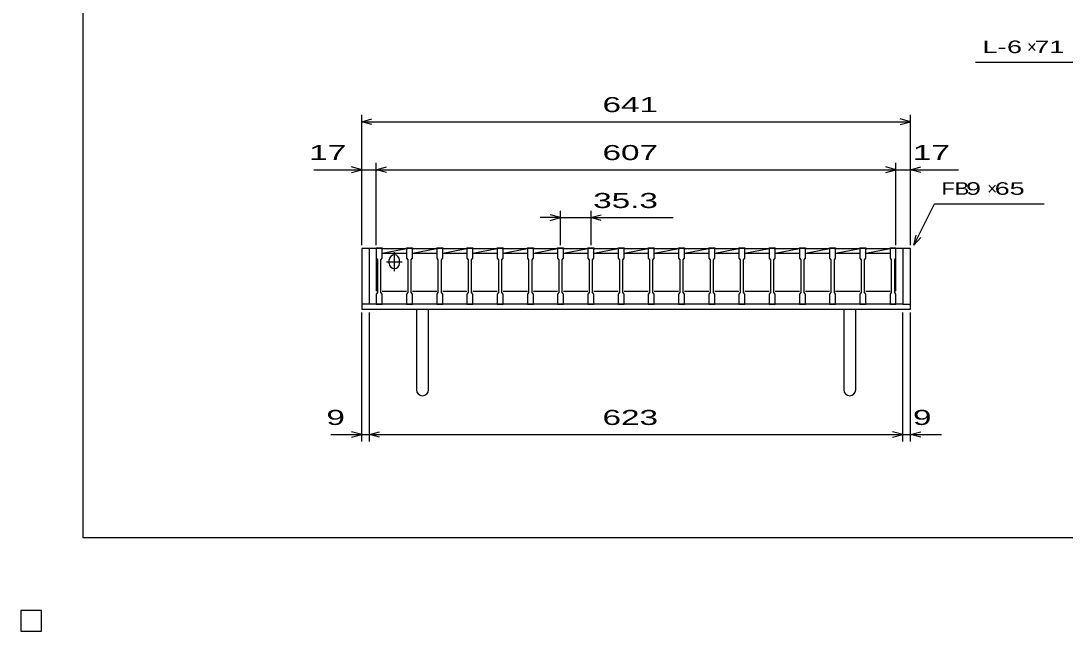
# Model space of a CAD drawing. Units: millimetres, scale not verified. Extents: x -1456 to 1385, y -1026 to 843.
# Drawn here: x -1456 to -236, y -1026 to -313 of the extents above; entities that cross this region are included whole.
import ezdxf
from ezdxf.enums import TextEntityAlignment as Align

# ---------------------------------------------------------------- set-up
doc = ezdxf.new("R2010")
doc.units = ezdxf.units.MM
doc.header["$LTSCALE"] = 8
for name, color, linetype, lineweight in [('0_2', 150, 'Continuous', 25), ('16', 3, 'Continuous', 25), ('19', 6, 'Continuous', 25), ('22', 4, 'Continuous', 25), ('24', 2, 'Continuous', 25), ('32', 4, 'Continuous', 25)]:
    doc.layers.add(name, color=color, linetype=linetype, lineweight=lineweight)
doc.styles.add('ベクトル', font='')
doc.styles.get('ベクトル').set_extended_font_data('ベクトル')

msp = doc.modelspace()

# ---------------------------------------------------------------- linework, layer by layer
at = {"layer": '0_2'}
for p, q in [((-1383.2, -917.2), (-1383.2, 842.8)), ((1384.8, -917.2), (-1383.2, -917.2)), ((-1432, -1002), (-1456, -1002)), ((-1456, -1002), (-1456, -1026)), ((-1432, -1002), (-1456, -1002)), ((-1456, -1002), (-1456, -1026)), ((-1432, -1002), (-1456, -1002)), ((-1456, -1002), (-1456, -1026)), ((-1432, -1002), (-1456, -1002)), ((-1456, -1002), (-1456, -1026)), ((-1432, -1002), (-1456, -1002)), ((-1456, -1002), (-1456, -1026)), ((-1432, -1026), (-1432, -1002)), ((-1432, -1026), (-1432, -1002)), ((-1432, -1026), (-1432, -1002)), ((-1432, -1026), (-1432, -1002)), ((-1432, -1026), (-1432, -1002)), ((-1456, -1026), (-1432, -1026)), ((-1456, -1026), (-1432, -1026)), ((-1456, -1026), (-1432, -1026)), ((-1456, -1026), (-1432, -1026)), ((-1456, -1026), (-1432, -1026))]:
    msp.add_line(p, q, dxfattribs=at)
at = {"layer": '16'}
for p, q in [((-1041, -579), (-1041, -578.3)), ((-1041, -578.3), (-1034, -578.3)), ((-1041, -579), (-1041, -590.5)), ((-1034, -579), (-1041, -579)), ((-1041, -579), (-1041, -629)), ((-1034, -578.3), (-1034, -579)), ((-1034, -590.5), (-1034, -579)), ((-1034, -579), (-1005.7, -579)), ((-1034, -584.5), (-1005.7, -579)), ((-1034, -584.5), (-1005.7, -584.5)), ((-1019.85, -605.5), (-1019.85, -583.5)), ((-1005.7, -579), (-1005.7, -578.3)), ((-1005.7, -578.3), (-998.7, -578.3)), ((-1005.7, -579), (-1005.7, -590.5)), ((-998.7, -579), (-1005.7, -579)), ((-998.7, -578.3), (-998.7, -579)), ((-998.7, -590.5), (-998.7, -579)), ((-998.7, -579), (-970.4, -579)), ((-998.7, -584.5), (-970.4, -579)), ((-998.7, -584.5), (-970.4, -584.5)), ((-970.4, -579), (-970.4, -578.3)), ((-970.4, -578.3), (-963.4, -578.3)), ((-970.4, -579), (-970.4, -590.5)), ((-963.4, -579), (-970.4, -579)), ((-963.4, -578.3), (-963.4, -579)), ((-963.4, -590.5), (-963.4, -579)), ((-963.4, -579), (-935.1, -579)), ((-963.4, -584.5), (-935.1, -579)), ((-963.4, -584.5), (-935.1, -584.5)), ((-935.1, -579), (-935.1, -578.3)), ((-935.1, -578.3), (-928.1, -578.3)), ((-935.1, -579), (-935.1, -590.5)), ((-928.1, -579), (-935.1, -579)), ((-928.1, -578.3), (-928.1, -579)), ((-928.1, -590.5), (-928.1, -579)), ((-928.1, -579), (-899.8, -579)), ((-928.1, -584.5), (-899.8, -579)), ((-928.1, -584.5), (-899.8, -584.5)), ((-899.8, -579), (-899.8, -578.3)), ((-899.8, -578.3), (-892.8, -578.3)), ((-899.8, -579), (-899.8, -590.5)), ((-892.8, -579), (-899.8, -579)), ((-892.8, -578.3), (-892.8, -579)), ((-892.8, -590.5), (-892.8, -579)), ((-892.8, -579), (-864.5, -579)), ((-892.8, -584.5), (-864.5, -579)), ((-892.8, -584.5), (-864.5, -584.5)), ((-864.5, -579), (-864.5, -578.3)), ((-864.5, -578.3), (-857.5, -578.3)), ((-864.5, -579), (-864.5, -590.5)), ((-857.5, -579), (-864.5, -579)), ((-857.5, -578.3), (-857.5, -579)), ((-857.5, -590.5), (-857.5, -579)), ((-857.5, -579), (-829.2, -579)), ((-857.5, -584.5), (-829.2, -579)), ((-857.5, -584.5), (-829.2, -584.5)), ((-829.2, -579), (-829.2, -578.3)), ((-829.2, -578.3), (-822.2, -578.3)), ((-829.2, -579), (-829.2, -590.5)), ((-822.2, -579), (-829.2, -579)), ((-822.2, -578.3), (-822.2, -579)), ((-822.2, -590.5), (-822.2, -579)), ((-822.2, -579), (-793.9, -579)), ((-822.2, -584.5), (-793.9, -579)), ((-822.2, -584.5), (-793.9, -584.5)), ((-793.9, -579), (-793.9, -578.3)), ((-793.9, -578.3), (-786.9, -578.3)), ((-793.9, -579), (-793.9, -590.5)), ((-786.9, -579), (-793.9, -579)), ((-786.9, -578.3), (-786.9, -579)), ((-786.9, -590.5), (-786.9, -579)), ((-786.9, -579), (-758.6, -579)), ((-786.9, -584.5), (-758.6, -579)), ((-786.9, -584.5), (-758.6, -584.5)), ((-758.6, -579), (-758.6, -578.3)), ((-758.6, -578.3), (-751.6, -578.3)), ((-758.6, -579), (-758.6, -590.5)), ((-751.6, -579), (-758.6, -579)), ((-751.6, -578.3), (-751.6, -579)), ((-751.6, -590.5), (-751.6, -579)), ((-751.6, -579), (-723.3, -579)), ((-751.6, -584.5), (-723.3, -579)), ((-751.6, -584.5), (-723.3, -584.5)), ((-723.3, -579), (-723.3, -578.3)), ((-723.3, -578.3), (-716.3, -578.3)), ((-723.3, -579), (-723.3, -590.5)), ((-716.3, -579), (-723.3, -579)), ((-716.3, -578.3), (-716.3, -579)), ((-716.3, -590.5), (-716.3, -579)), ((-716.3, -579), (-688, -579)), ((-716.3, -584.5), (-688, -579)), ((-716.3, -584.5), (-688, -584.5)), ((-688, -579), (-688, -578.3)), ((-688, -578.3), (-681, -578.3)), ((-688, -579), (-688, -590.5)), ((-681, -579), (-688, -579)), ((-681, -578.3), (-681, -579)), ((-681, -590.5), (-681, -579)), ((-681, -579), (-652.7, -579)), ((-681, -584.5), (-652.7, -579)), ((-681, -584.5), (-652.7, -584.5)), ((-652.7, -579), (-652.7, -578.3)), ((-652.7, -578.3), (-645.7, -578.3)), ((-652.7, -579), (-652.7, -590.5)), ((-645.7, -579), (-652.7, -579)), ((-645.7, -578.3), (-645.7, -579)), ((-645.7, -590.5), (-645.7, -579)), ((-645.7, -579), (-617.4, -579)), ((-645.7, -584.5), (-617.4, -579)), ((-645.7, -584.5), (-617.4, -584.5)), ((-617.4, -579), (-617.4, -578.3)), ((-617.4, -578.3), (-610.4, -578.3)), ((-617.4, -579), (-617.4, -590.5)), ((-610.4, -579), (-617.4, -579)), ((-610.4, -578.3), (-610.4, -579)), ((-610.4, -590.5), (-610.4, -579)), ((-610.4, -579), (-582.1, -579)), ((-610.4, -584.5), (-582.1, -579)), ((-610.4, -584.5), (-582.1, -584.5)), ((-582.1, -579), (-582.1, -578.3)), ((-582.1, -578.3), (-575.1, -578.3)), ((-582.1, -579), (-582.1, -590.5)), ((-575.1, -579), (-582.1, -579)), ((-575.1, -578.3), (-575.1, -579)), ((-575.1, -590.5), (-575.1, -579)), ((-575.1, -579), (-546.8, -579)), ((-575.1, -584.5), (-546.8, -579)), ((-575.1, -584.5), (-546.8, -584.5)), ((-546.8, -579), (-546.8, -578.3)), ((-546.8, -578.3), (-539.8, -578.3)), ((-546.8, -579), (-546.8, -590.5)), ((-539.8, -579), (-546.8, -579)), ((-539.8, -578.3), (-539.8, -579)), ((-539.8, -590.5), (-539.8, -579)), ((-539.8, -579), (-511.5, -579)), ((-539.8, -584.5), (-511.5, -579)), ((-539.8, -584.5), (-511.5, -584.5)), ((-511.5, -579), (-511.5, -578.3)), ((-511.5, -578.3), (-504.5, -578.3)), ((-511.5, -579), (-511.5, -590.5)), ((-504.5, -579), (-511.5, -579)), ((-504.5, -578.3), (-504.5, -579)), ((-504.5, -590.5), (-504.5, -579)), ((-504.5, -579), (-476.2, -579)), ((-504.5, -584.5), (-476.2, -579)), ((-504.5, -584.5), (-476.2, -584.5)), ((-476.2, -579), (-476.2, -578.3)), ((-476.2, -578.3), (-469.2, -578.3)), ((-476.2, -579), (-476.2, -590.5)), ((-469.2, -579), (-476.2, -579)), ((-469.2, -578.3), (-469.2, -579)), ((-469.2, -590.5), (-469.2, -579)), ((-469.2, -579), (-441, -579)), ((-469.2, -584.5), (-441, -579.019)), ((-469.2, -584.5), (-441, -584.5)), ((-441, -579), (-441, -578.3)), ((-441, -578.3), (-434, -578.3)), ((-441, -579), (-441, -590.5)), ((-434, -579), (-441, -579)), ((-434, -578.3), (-434, -579)), ((-434, -590.5), (-434, -579)), ((-434, -629), (-434, -579)), ((-1041, -590.5), (-1039.5, -592.5)), ((-1039.5, -592.5), (-1039.5, -630.5)), ((-1035.5, -592.5), (-1034, -590.5)), ((-1035.5, -630.5), (-1035.5, -592.5)), ((-1028.85, -594.5), (-1010.85, -594.5)), ((-1025.85, -596.5), (-1025.85, -592.5)), ((-1013.85, -596.5), (-1013.85, -592.5)), ((-1005.7, -590.5), (-1004.2, -592.5)), ((-1004.2, -592.5), (-1004.2, -630.5)), ((-1000.2, -592.5), (-998.7, -590.5)), ((-1000.2, -630.5), (-1000.2, -592.5)), ((-970.4, -590.5), (-968.9, -592.5)), ((-968.9, -592.5), (-968.9, -630.5)), ((-964.9, -592.5), (-963.4, -590.5)), ((-964.9, -630.5), (-964.9, -592.5)), ((-935.1, -590.5), (-933.6, -592.5)), ((-933.6, -592.5), (-933.6, -630.5)), ((-929.6, -592.5), (-928.1, -590.5)), ((-929.6, -630.5), (-929.6, -592.5)), ((-899.8, -590.5), (-898.3, -592.5)), ((-898.3, -592.5), (-898.3, -630.5)), ((-894.3, -592.5), (-892.8, -590.5)), ((-894.3, -630.5), (-894.3, -592.5)), ((-864.5, -590.5), (-863, -592.5)), ((-863, -592.5), (-863, -630.5)), ((-859, -592.5), (-857.5, -590.5)), ((-859, -630.5), (-859, -592.5)), ((-829.2, -590.5), (-827.7, -592.5)), ((-827.7, -592.5), (-827.7, -630.5)), ((-823.7, -592.5), (-822.2, -590.5)), ((-823.7, -630.5), (-823.7, -592.5)), ((-793.9, -590.5), (-792.4, -592.5)), ((-792.4, -592.5), (-792.4, -630.5)), ((-788.4, -592.5), (-786.9, -590.5)), ((-788.4, -630.5), (-788.4, -592.5)), ((-758.6, -590.5), (-757.1, -592.5)), ((-757.1, -592.5), (-757.1, -630.5)), ((-753.1, -592.5), (-751.6, -590.5)), ((-753.1, -630.5), (-753.1, -592.5)), ((-723.3, -590.5), (-721.8, -592.5)), ((-721.8, -592.5), (-721.8, -630.5)), ((-717.8, -592.5), (-716.3, -590.5)), ((-717.8, -630.5), (-717.8, -592.5)), ((-688, -590.5), (-686.5, -592.5)), ((-686.5, -592.5), (-686.5, -630.5)), ((-682.5, -592.5), (-681, -590.5)), ((-682.5, -630.5), (-682.5, -592.5)), ((-652.7, -590.5), (-651.2, -592.5)), ((-651.2, -592.5), (-651.2, -630.5)), ((-647.2, -592.5), (-645.7, -590.5)), ((-647.2, -630.5), (-647.2, -592.5)), ((-617.4, -590.5), (-615.9, -592.5)), ((-615.9, -592.5), (-615.9, -630.5)), ((-611.9, -592.5), (-610.4, -590.5)), ((-611.9, -630.5), (-611.9, -592.5)), ((-582.1, -590.5), (-580.6, -592.5)), ((-580.6, -592.5), (-580.6, -630.5)), ((-576.6, -592.5), (-575.1, -590.5)), ((-576.6, -630.5), (-576.6, -592.5)), ((-546.8, -590.5), (-545.3, -592.5)), ((-545.3, -592.5), (-545.3, -630.5)), ((-541.3, -592.5), (-539.8, -590.5)), ((-541.3, -630.5), (-541.3, -592.5)), ((-511.5, -590.5), (-510, -592.5)), ((-510, -592.5), (-510, -630.5)), ((-506, -592.5), (-504.5, -590.5)), ((-506, -630.5), (-506, -592.5)), ((-476.2, -590.5), (-474.7, -592.5)), ((-474.7, -592.5), (-474.7, -630.5)), ((-470.7, -592.5), (-469.2, -590.5)), ((-470.7, -630.5), (-470.7, -592.5)), ((-441, -590.5), (-439.5, -592.5)), ((-439.5, -592.5), (-439.5, -630.5)), ((-435.5, -592.5), (-434, -590.5)), ((-435.5, -630.5), (-435.5, -592.5)), ((-1039.5, -630.5), (-1041, -632.5)), ((-1041, -632.5), (-1041, -644)), ((-1034, -632.5), (-1035.5, -630.5)), ((-1034, -629), (-1005.7, -629)), ((-1034, -644), (-1034, -632.5)), ((-1004.2, -630.5), (-1005.7, -632.5)), ((-1005.7, -632.5), (-1005.7, -644)), ((-998.7, -632.5), (-1000.2, -630.5)), ((-998.7, -629), (-970.4, -629)), ((-998.7, -644), (-998.7, -632.5)), ((-968.9, -630.5), (-970.4, -632.5)), ((-970.4, -632.5), (-970.4, -644)), ((-963.4, -632.5), (-964.9, -630.5)), ((-963.4, -629), (-935.1, -629)), ((-963.4, -644), (-963.4, -632.5)), ((-933.6, -630.5), (-935.1, -632.5)), ((-935.1, -632.5), (-935.1, -644)), ((-928.1, -632.5), (-929.6, -630.5)), ((-928.1, -629), (-899.8, -629)), ((-928.1, -644), (-928.1, -632.5)), ((-898.3, -630.5), (-899.8, -632.5)), ((-899.8, -632.5), (-899.8, -644)), ((-892.8, -632.5), (-894.3, -630.5)), ((-892.8, -629), (-864.5, -629)), ((-892.8, -644), (-892.8, -632.5)), ((-863, -630.5), (-864.5, -632.5)), ((-864.5, -632.5), (-864.5, -644)), ((-857.5, -632.5), (-859, -630.5)), ((-857.5, -629), (-829.2, -629)), ((-857.5, -644), (-857.5, -632.5)), ((-827.7, -630.5), (-829.2, -632.5)), ((-829.2, -632.5), (-829.2, -644)), ((-822.2, -632.5), (-823.7, -630.5)), ((-822.2, -629), (-793.9, -629)), ((-822.2, -644), (-822.2, -632.5)), ((-792.4, -630.5), (-793.9, -632.5)), ((-793.9, -632.5), (-793.9, -644)), ((-786.9, -632.5), (-788.4, -630.5)), ((-786.9, -629), (-758.6, -629)), ((-786.9, -644), (-786.9, -632.5)), ((-757.1, -630.5), (-758.6, -632.5)), ((-758.6, -632.5), (-758.6, -644)), ((-751.6, -632.5), (-753.1, -630.5)), ((-751.6, -629), (-723.3, -629)), ((-751.6, -644), (-751.6, -632.5)), ((-721.8, -630.5), (-723.3, -632.5)), ((-723.3, -632.5), (-723.3, -644)), ((-716.3, -632.5), (-717.8, -630.5)), ((-716.3, -629), (-688, -629)), ((-716.3, -644), (-716.3, -632.5)), ((-686.5, -630.5), (-688, -632.5)), ((-688, -632.5), (-688, -644)), ((-681, -632.5), (-682.5, -630.5)), ((-681, -629), (-652.7, -629)), ((-681, -644), (-681, -632.5)), ((-651.2, -630.5), (-652.7, -632.5)), ((-652.7, -632.5), (-652.7, -644)), ((-645.7, -632.5), (-647.2, -630.5)), ((-645.7, -629), (-617.4, -629)), ((-645.7, -644), (-645.7, -632.5)), ((-615.9, -630.5), (-617.4, -632.5)), ((-617.4, -632.5), (-617.4, -644)), ((-610.4, -632.5), (-611.9, -630.5)), ((-610.4, -629), (-582.1, -629)), ((-610.4, -644), (-610.4, -632.5)), ((-580.6, -630.5), (-582.1, -632.5)), ((-582.1, -632.5), (-582.1, -644)), ((-575.1, -632.5), (-576.6, -630.5)), ((-575.1, -629), (-546.8, -629)), ((-575.1, -644), (-575.1, -632.5)), ((-545.3, -630.5), (-546.8, -632.5)), ((-546.8, -632.5), (-546.8, -644)), ((-539.8, -632.5), (-541.3, -630.5)), ((-539.8, -629), (-511.5, -629)), ((-539.8, -644), (-539.8, -632.5)), ((-510, -630.5), (-511.5, -632.5)), ((-511.5, -632.5), (-511.5, -644)), ((-504.5, -632.5), (-506, -630.5)), ((-504.5, -629), (-476.2, -629)), ((-504.5, -644), (-504.5, -632.5)), ((-474.7, -630.5), (-476.2, -632.5)), ((-476.2, -632.5), (-476.2, -644)), ((-469.2, -632.5), (-470.7, -630.5)), ((-469.2, -629), (-441, -629)), ((-469.2, -644), (-469.2, -632.5)), ((-439.5, -630.5), (-441, -632.5)), ((-441, -632.5), (-441, -644)), ((-434, -632.5), (-435.5, -630.5)), ((-434, -644), (-434, -632.5)), ((-1041, -644), (-1034, -644)), ((-1005.7, -644), (-998.7, -644)), ((-970.4, -644), (-963.4, -644)), ((-935.1, -644), (-928.1, -644)), ((-899.8, -644), (-892.8, -644)), ((-864.5, -644), (-857.5, -644)), ((-829.2, -644), (-822.2, -644)), ((-793.9, -644), (-786.9, -644)), ((-758.6, -644), (-751.6, -644)), ((-723.3, -644), (-716.3, -644)), ((-688, -644), (-681, -644)), ((-652.7, -644), (-645.7, -644)), ((-617.4, -644), (-610.4, -644)), ((-582.1, -644), (-575.1, -644)), ((-546.8, -644), (-539.8, -644)), ((-511.5, -644), (-504.5, -644)), ((-476.2, -644), (-469.2, -644)), ((-441, -644), (-434, -644)), ((-1432, -1002), (-1456, -1002)), ((-1456, -1002), (-1456, -1026)), ((-1432, -1002), (-1456, -1002)), ((-1456, -1002), (-1456, -1026)), ((-1432, -1002), (-1456, -1002)), ((-1456, -1002), (-1456, -1026)), ((-1432, -1002), (-1456, -1002)), ((-1456, -1002), (-1456, -1026)), ((-1432, -1002), (-1456, -1002)), ((-1456, -1002), (-1456, -1026)), ((-1432, -1026), (-1432, -1002)), ((-1432, -1026), (-1432, -1002)), ((-1432, -1026), (-1432, -1002)), ((-1432, -1026), (-1432, -1002)), ((-1432, -1026), (-1432, -1002)), ((-1456, -1026), (-1432, -1026)), ((-1456, -1026), (-1432, -1026)), ((-1456, -1026), (-1432, -1026)), ((-1456, -1026), (-1432, -1026)), ((-1456, -1026), (-1432, -1026))]:
    msp.add_line(p, q, dxfattribs=at)
for centre, start, end in [((-1019.85, -592.5), 0, 180), ((-1019.85, -596.5), 180, 0)]:
    msp.add_arc(centre, 6, start, end, dxfattribs=at)
at = {"layer": '19'}
for p, q in [((-1041, -579), (-1058, -579)), ((-1058, -579), (-1058, -650)), ((-1049, -644), (-1049, -579)), ((-417, -579), (-434, -579)), ((-426, -579), (-426, -644)), ((-417, -650), (-417, -579)), ((-1049, -644), (-1058, -644)), ((-426, -644), (-1049, -644)), ((-426, -644), (-417, -644)), ((-1058, -650), (-417, -650)), ((-994, -650), (-994, -744)), ((-980, -744), (-980, -650)), ((-495, -650), (-495, -744)), ((-481, -744), (-481, -650))]:
    msp.add_line(p, q, dxfattribs=at)
for centre in [(-987, -744), (-488, -744)]:
    msp.add_arc(centre, 7, 180, 0, dxfattribs=at)
at = {"layer": '22'}
for p, q in [((-341, -361.5), (-181, -361.5)), ((-1058, -575), (-1058, -423)), ((-417, -575), (-417, -423)), ((-1058, -431), (-1046, -427.8)), ((-1046, -434.2), (-1058, -431)), ((-1058, -431), (-417, -431)), ((-417, -431), (-429, -427.8)), ((-429, -434.2), (-417, -431)), ((-1114, -487), (-1058, -487)), ((-1058, -487), (-1070, -483.8)), ((-1070, -490.2), (-1058, -487)), ((-1058, -575), (-1058, -479)), ((-1058, -487), (-1041, -487)), ((-1041, -575), (-1041, -479)), ((-1041, -487), (-1029, -483.8)), ((-1029, -490.2), (-1041, -487)), ((-1041, -487), (-434, -487)), ((-434, -487), (-446, -483.8)), ((-446, -490.2), (-434, -487)), ((-434, -575), (-434, -479)), ((-434, -487), (-417, -487)), ((-417, -575), (-417, -479)), ((-417, -487), (-405, -483.8)), ((-405, -490.2), (-417, -487)), ((-417, -487), (-361, -487)), ((-825.7, -575), (-825.7, -535)), ((-790.4, -535), (-790.4, -575)), ((-413, -575), (-389, -527)), ((-389, -527), (-261, -527)), ((-825.7, -543), (-849.7, -543)), ((-825.7, -543), (-837.7, -539.8)), ((-837.7, -546.2), (-825.7, -543)), ((-825.7, -543), (-790.4, -543)), ((-790.4, -543), (-778.4, -539.8)), ((-778.4, -546.2), (-790.4, -543)), ((-790.4, -543), (-694.4, -543)), ((-413, -575), (-410.6, -563.32)), ((-413, -575), (-405, -566.2)), ((-1058, -804.4), (-1058, -654)), ((-1049, -804.4), (-1049, -654)), ((-426, -804.4), (-426, -654)), ((-417, -804.4), (-417, -654)), ((-1094, -796.4), (-1058, -796.4)), ((-1058, -796.4), (-1070, -793.2)), ((-1070, -799.6), (-1058, -796.4)), ((-1058, -796.4), (-1049, -796.4)), ((-1049, -796.4), (-1037, -793.2)), ((-1037, -799.6), (-1049, -796.4)), ((-1049, -796.4), (-426, -796.4)), ((-426, -796.4), (-438, -793.2)), ((-438, -799.6), (-426, -796.4)), ((-426, -796.4), (-417, -796.4)), ((-417, -796.4), (-405, -793.2)), ((-405, -799.6), (-417, -796.4)), ((-417, -796.4), (-381, -796.4))]:
    msp.add_line(p, q, dxfattribs=at)
at = {"layer": '22', "color": 2}
for p, q in [((-1432, -1002), (-1456, -1002)), ((-1456, -1002), (-1456, -1026)), ((-1432, -1002), (-1456, -1002)), ((-1456, -1002), (-1456, -1026)), ((-1432, -1002), (-1456, -1002)), ((-1456, -1002), (-1456, -1026)), ((-1432, -1026), (-1432, -1002)), ((-1432, -1026), (-1432, -1002)), ((-1432, -1026), (-1432, -1002)), ((-1456, -1026), (-1432, -1026)), ((-1456, -1026), (-1432, -1026)), ((-1456, -1026), (-1432, -1026))]:
    msp.add_line(p, q, dxfattribs=at)
at = {"layer": '24', "color": 4}
for p, q in [((-1432, -1002), (-1456, -1002)), ((-1456, -1002), (-1456, -1026)), ((-1432, -1002), (-1456, -1002)), ((-1456, -1002), (-1456, -1026)), ((-1432, -1002), (-1456, -1002)), ((-1456, -1002), (-1456, -1026)), ((-1432, -1026), (-1432, -1002)), ((-1432, -1026), (-1432, -1002)), ((-1432, -1026), (-1432, -1002)), ((-1456, -1026), (-1432, -1026)), ((-1456, -1026), (-1432, -1026)), ((-1456, -1026), (-1432, -1026))]:
    msp.add_line(p, q, dxfattribs=at)
at = {"layer": '32'}
for p, q in [((-1432, -1002), (-1456, -1002)), ((-1456, -1002), (-1456, -1026)), ((-1432, -1002), (-1456, -1002)), ((-1456, -1002), (-1456, -1026)), ((-1432, -1002), (-1456, -1002)), ((-1456, -1002), (-1456, -1026)), ((-1432, -1002), (-1456, -1002)), ((-1456, -1002), (-1456, -1026)), ((-1432, -1002), (-1456, -1002)), ((-1456, -1002), (-1456, -1026)), ((-1432, -1026), (-1432, -1002)), ((-1432, -1026), (-1432, -1002)), ((-1432, -1026), (-1432, -1002)), ((-1432, -1026), (-1432, -1002)), ((-1432, -1026), (-1432, -1002)), ((-1456, -1026), (-1432, -1026)), ((-1456, -1026), (-1432, -1026)), ((-1456, -1026), (-1432, -1026)), ((-1456, -1026), (-1432, -1026)), ((-1456, -1026), (-1432, -1026))]:
    msp.add_line(p, q, dxfattribs=at)

# ---------------------------------------------------------------- texts
at = {"layer": '22', "color": 2, "style": 'ベクトル'}
for s, height, width, p in [('L-', 14.66, 1.6, (-333, -343.5)), (' 6 ', 14.66, 1.6, (-313, -343.5)), (' 71 ', 14.66, 1.6, (-281, -343.5)), (' 641 ', 17.6, 1.65, (-787.5, -411)), (' 17 ', 17.6, 1.65, (-1130, -467)), (' 607 ', 17.6, 1.65, (-787.5, -467)), (' 17 ', 17.6, 1.65, (-425, -467)), ('FB', 14.66, 1.3, (-381, -509)), (' 9 ', 14.66, 1.6, (-361, -509)), (' 65 ', 14.66, 1.6, (-327.4, -509)), (' 35.3 ', 17.6, 1.65, (-798.4, -523)), (' 9 ', 17.6, 1.65, (-1110, -776.4)), (' 623 ', 17.6, 1.65, (-787.5, -776.4)), (' 9 ', 17.6, 1.65, (-425, -776.4))]:
    msp.add_text(s, height=height, dxfattribs=dict(at, width=width)).set_placement(p, align=Align.MIDDLE_LEFT)
for p in [(-281, -343.5), (-327.4, -509)]:
    msp.add_text('×', height=14.66, dxfattribs=at).set_placement(p, align=Align.MIDDLE_LEFT)

doc.saveas('drawing.dxf')
